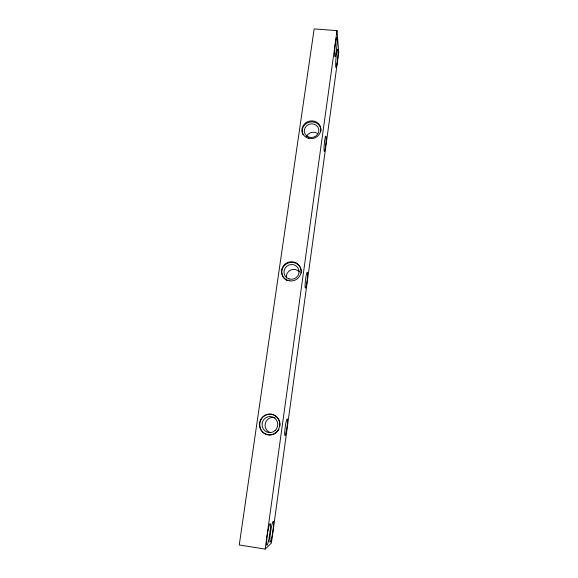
<?xml version="1.0" encoding="UTF-8"?>
<svg xmlns="http://www.w3.org/2000/svg" width="578" height="578" viewBox="0 0 578 578"><rect width="100%" height="100%" fill="white"/><g stroke="black" fill="none" stroke-linecap="round" stroke-linejoin="round"><path stroke-width="0.87" d="M265.165 549.1L337.003 30.627L314.15 28.9L239.256 544.96L265.165 549.1L271.4 543.089L338.744 52.316L337.003 30.627M267.535 530.553A10.96 1.185 -81.3 0 1 267.311 532.367M270.388 530.698A10.599 1.113 -81.4 0 1 270.186 532.049M306.456 136.675A7.138 6.661 -14.8 0 1 317.257 133.323M303.002 134.681A9.465 8.807 -14.9 0 1 309.967 122.045A9.465 8.807 -14.9 0 1 320.956 131.177M286.413 278.011A7.391 7.189 -24.2 0 1 299.274 271.812M287.663 280.771A9.812 9.523 -24.2 0 1 282.288 269.088A9.812 9.523 -24.2 0 1 293.797 262.535A9.812 9.523 -24.2 0 1 301.217 273.062M270.294 432.64A7.832 7.63 -80.6 0 1 265.461 422.793A7.832 7.63 -80.6 0 1 275.099 417.75M278.95 429.187A10.404 10.129 -79.8 0 1 262.072 431.231A10.404 10.129 -79.8 0 1 267.18 414.585A10.404 10.129 -79.8 0 1 279.947 425.943M308.146 138.185A9.494 8.829 -14.9 0 0 320.696 127.897A9.494 8.829 -14.9 0 0 305.321 123.143A9.494 8.829 -14.9 0 0 308.146 138.185M289.903 280.879A9.848 9.551 -24.2 0 0 300.401 267.578A9.848 9.551 -24.2 0 0 283.603 265.577A9.848 9.551 -24.2 0 0 289.903 280.879M275.677 432.778A10.433 10.158 -79.7 0 0 273.582 414.867A10.433 10.158 -79.7 0 0 259.486 425.834A10.433 10.158 -79.7 0 0 275.677 432.778M271.487 538.797A10.606 1.077 -81.5 0 0 273.473 521.493A10.606 1.077 -81.5 0 0 270.215 534.932A10.606 1.077 -81.5 0 0 271.487 538.797M268.474 540.965A10.96 1.149 -81.4 0 0 270.258 523.711A10.96 1.149 -81.4 0 0 266.805 538.754A10.96 1.149 -81.4 0 0 268.474 540.965M286.175 432.077A8.381 0.889 -82.2 0 0 287.317 418.934A8.381 0.889 -82.2 0 0 284.831 430.567A8.381 0.889 -82.2 0 0 286.175 432.077M306.297 285.698A7.919 0.838 -83.4 0 0 307.402 272.578A7.919 0.838 -83.4 0 0 305.263 282.331A7.919 0.838 -83.4 0 0 306.297 285.698M325.327 147.954A7.745 0.766 -84.4 0 0 325.848 136.155A7.745 0.766 -84.4 0 0 324.041 147.469A7.745 0.766 -84.4 0 0 325.327 147.954M337.039 63.768A9.234 0.853 -84.9 0 0 337.733 49.166A9.234 0.853 -84.9 0 0 335.724 61.998A9.234 0.853 -84.9 0 0 337.039 63.768M335.977 53.646A9.537 0.896 -85 0 0 336.873 37.924A9.537 0.896 -85 0 0 334.77 49.99A9.537 0.896 -85 0 0 335.977 53.646M308.955 137.181A7.326 6.82 -14.9 0 0 318.767 129.378A7.326 6.82 -14.9 0 0 306.969 125.534A7.326 6.82 -14.9 0 0 308.955 137.181M289 278.921A7.601 7.377 -24.2 0 0 298.985 270.41A7.601 7.377 -24.2 0 0 286.659 266.342A7.601 7.377 -24.2 0 0 289 278.921M275.128 430.516A8.056 7.839 -79.8 0 0 272.375 416.897A8.056 7.839 -79.8 0 0 262.224 426.261A8.056 7.839 -79.8 0 0 275.128 430.516"/></g></svg>
